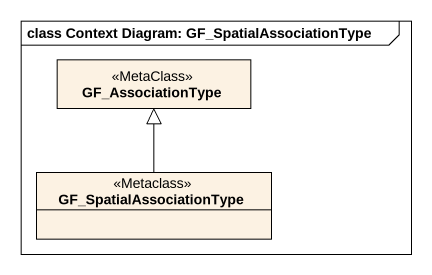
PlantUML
@startuml
mainframe class Context Diagram: GF_SpatialAssociationType
hide circle
hide empty members
class GF_AssociationType <<MetaClass>>
class GF_SpatialAssociationType <<Metaclass>>
GF_SpatialAssociationType -up-|> GF_AssociationType
@enduml
